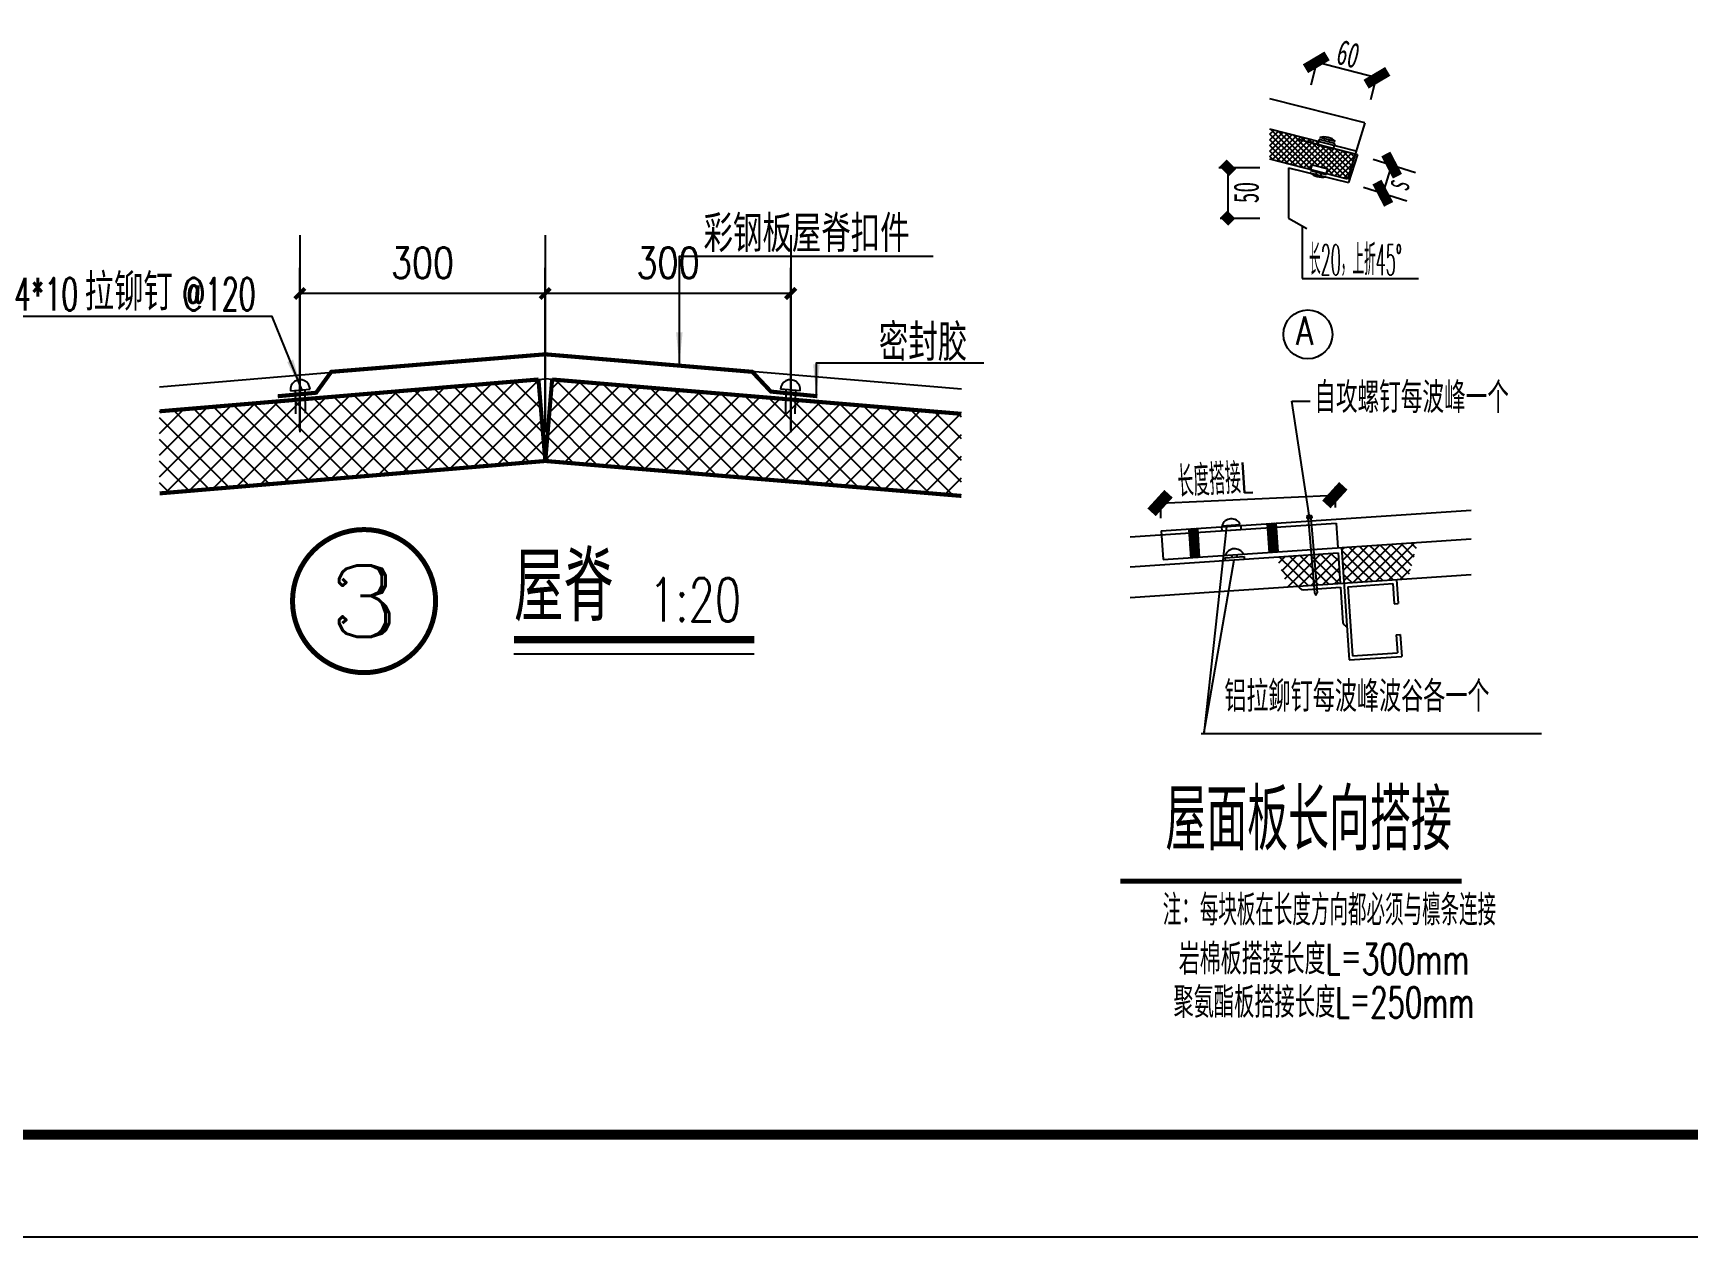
# Model space of a CAD drawing. Extents: x 3757684 to 3906284, y -130571 to 413559.
# Drawn here: x 3801297 to 3817486, y 371559 to 383339 of the extents above; entities that cross this region are included whole.
import ezdxf
from ezdxf.enums import TextEntityAlignment as Align

# ---------------------------------------------------------------- set-up
doc = ezdxf.new("R2010")
doc.units = 0
doc.header["$LTSCALE"] = 1000
doc.header["$MEASUREMENT"] = 0
doc.linetypes.add('2', pattern=[5, 3, -2])
doc.layers.get('0').update_dxf_attribs({"color": 4, "linetype": 'CONTINUOUS'})
doc.layers.get('Defpoints').update_dxf_attribs({"linetype": 'CONTINUOUS'})
for name, color, linetype in [('1', 7, 'CONTINUOUS'), ('10102', 7, 'CONTINUOUS'), ('DIM_SYMB', 3, 'CONTINUOUS'), ('PUB_DIM', 3, 'CONTINUOUS'), ('PUB_TEXT', 7, 'CONTINUOUS'), ('PUB_TITLE', 4, 'CONTINUOUS'), ('中文', 2, 'CONTINUOUS'), ('尺寸线及数字', 4, 'CONTINUOUS')]:
    doc.layers.add(name, color=color, linetype=linetype)
doc.styles.add('_HZTXT', font='TXT', dxfattribs={"width": 0.8, "bigfont": 'HZTXT'})
doc.styles.add('_ROMANS', font='ROMANS', dxfattribs={"width": 0.6})
doc.styles.add('_TCH_DIM', font='SIMPLEX', dxfattribs={"bigfont": 'GBCBIG'})
doc.styles.add('COMP', font='complex', dxfattribs={"bigfont": 'hztxt'})
doc.styles.add('DIM_FONT', font='SIMPLEX.shx', dxfattribs={"width": 0.8})
doc.styles.add('HZ', font='txt', dxfattribs={"bigfont": 'hztxt'})
doc.styles.add('hztxt', font='txt', dxfattribs={"height": 10, "bigfont": 'hztxt.shx'})
doc.styles.get("Standard").update_dxf_attribs({"font": 'SimSun.ttf'})
doc.dimstyles.new('DIMN', dxfattribs={"dimtxt": 300, "dimasz": 100, "dimexe": 250, "dimexo": 300, "dimgap": 150, "dimtad": 1, "dimdec": 0, "dimzin": 0, "dimdsep": 46, "dimtxsty": 'DIM_FONT', "dimblk": 'ARCHTICK', "dimcen": 0.09, "dimclrt": 7, "dimazin": 2, "dimtfac": 1, "dimtdec": 0, "dimtix": 1, "dimtmove": 2, "dimatfit": 3, "dimldrblk": 'ARCHTICK', "dimfxl": 0, "dimtolj": 1, "dimtzin": 0, "dimarcsym": 0})

# ---------------------------------------------------------------- blocks, each defined once
blk = doc.blocks.new('_ArchTick')
at = {"color": 0, "linetype": 'ByBlock', "const_width": 0.4}
blk.add_lwpolyline([(-0.5, -0.5), (0.5, 0.5)], dxfattribs=at)
blk = doc.blocks.new('*D19')
at = {"layer": 'Defpoints', "color": 0}
for p in [(3803906, 380791), (3803906, 379149), (3806307, 379149)]:
    blk.add_point(p, dxfattribs=at)
at = {"layer": 'PUB_DIM', "color": 0, "lineweight": -2}
for p, q in [((3803906, 379449), (3803906, 381041)), ((3806307, 379449), (3806307, 381041)), ((3806307, 380791), (3803906, 380791))]:
    blk.add_line(p, q, dxfattribs=at)
at = {"layer": 'PUB_DIM', "color": 0, "lineweight": -2, "xscale": 100, "yscale": 100, "zscale": 100, "rotation": 180}
blk.add_blockref('_ArchTick', (3803906, 380791), dxfattribs=at)
at = {"layer": 'PUB_DIM', "color": 0, "lineweight": -2, "xscale": 100, "yscale": 100, "zscale": 100}
blk.add_blockref('_ArchTick', (3806307, 380791), dxfattribs=at)
at = {"layer": 'PUB_DIM', "color": 7, "insert": (3805106, 381091), "char_height": 300, "attachment_point": 5, "style": 'DIM_FONT'}
blk.add_mtext('\\A1;300', dxfattribs=at)
blk = doc.blocks.new('_ARROW')
blk.add_solid([(0, 0), (-1, 0.1), (-1, -0.1)])
blk = doc.blocks.new('*D22')
at = {"layer": 'Defpoints', "color": 0}
for p in [(3806307, 380791), (3806307, 379149), (3808708, 379149)]:
    blk.add_point(p, dxfattribs=at)
at = {"layer": 'PUB_DIM', "color": 0, "lineweight": -2}
for p, q in [((3806307, 379449), (3806307, 381041)), ((3808708, 379449), (3808708, 381041)), ((3808708, 380791), (3806307, 380791))]:
    blk.add_line(p, q, dxfattribs=at)
at = {"layer": 'PUB_DIM', "color": 0, "lineweight": -2, "xscale": 100, "yscale": 100, "zscale": 100, "rotation": 180}
blk.add_blockref('_ArchTick', (3806307, 380791), dxfattribs=at)
at = {"layer": 'PUB_DIM', "color": 0, "lineweight": -2, "xscale": 100, "yscale": 100, "zscale": 100}
blk.add_blockref('_ArchTick', (3808708, 380791), dxfattribs=at)
at = {"layer": 'PUB_DIM', "color": 7, "insert": (3807508, 381091), "char_height": 300, "attachment_point": 5, "style": 'DIM_FONT'}
blk.add_mtext('\\A1;300', dxfattribs=at)
blk = doc.blocks.new('_INDEX1')
at = {"const_width": 0.035}
blk.add_lwpolyline([(-0.5, 0, 1), (0.5, 0, 1)], format="xyb", close=True, dxfattribs=at)
at = {"style": 'COMP', "width": 2.333333}
blk.add_attdef('1', text='', height=0.5, dxfattribs=at).set_placement((-0.25, -0.25), (0.25, -0.25), align=Align.FIT)

msp = doc.modelspace()

# ---------------------------------------------------------------- linework, layer by layer
for p, q in [((3813713.4, 381451.3), (3813713.4, 380936.1)), ((3813713.4, 380936.1), (3814851.3, 380936.1)), ((3816054.4, 376481.7), (3812725.2, 376481.7))]:
    msp.add_line(p, q)
at = {"color": 0}
for p, q in [((3803517.6, 378917.5, 27.8), (3804394.4, 379794.2, 27.8)), ((3803749.3, 378936.9, 27.8), (3804626.1, 379813.7, 27.8)), ((3803981, 378956.4, 27.8), (3804857.7, 379833.1, 27.8)), ((3804212.7, 378975.9, 27.8), (3805089.4, 379852.6, 27.8)), ((3805174.1, 379056.6, 27.8), (3804433.2, 379797.5, 27.8)), ((3804444.3, 378995.3, 27.8), (3805321.1, 379872.1, 27.8)), ((3805369.9, 379073, 27.8), (3804629, 379813.9, 27.8)), ((3804676, 379014.8, 27.8), (3805552.7, 379891.5, 27.8)), ((3805565.7, 379089.5, 27.8), (3804824.7, 379830.4, 27.8)), ((3804907.7, 379034.2, 27.8), (3805784.4, 379911, 27.8)), ((3805761.4, 379105.9, 27.8), (3805020.5, 379846.8, 27.8)), ((3805139.3, 379053.7, 27.8), (3806016.1, 379930.4, 27.8)), ((3805957.2, 379122.3, 27.8), (3805216.3, 379863.3, 27.8)), ((3805371, 379073.1, 27.8), (3806241.1, 379943.2, 27.8)), ((3806153, 379138.8, 27.8), (3805412.1, 379879.7, 27.8)), ((3806303.5, 379200.5, 27.8), (3805607.8, 379896.1, 27.8)), ((3806284, 379432.2, 27.8), (3805803.6, 379912.6, 27.8)), ((3806264.6, 379663.9, 27.8), (3805999.4, 379929, 27.8)), ((3806245.1, 379895.5, 27.8), (3806195.2, 379945.5, 27.8)), ((3806308.4, 379161.7, 27.8), (3807040.1, 379893.4, 27.8)), ((3806327.8, 379393.3, 27.8), (3806844.3, 379909.8, 27.8)), ((3806347.3, 379625, 27.8), (3806648.6, 379926.3, 27.8)), ((3806366.7, 379856.7, 27.8), (3806452.8, 379942.7, 27.8)), ((3807283, 379069.9, 27.8), (3806406.2, 379946.6, 27.8)), ((3806495, 379136, 27.8), (3807235.9, 379876.9, 27.8)), ((3807514.6, 379050.4, 27.8), (3806637.9, 379927.2, 27.8)), ((3806690.7, 379119.6, 27.8), (3807431.7, 379860.5, 27.8)), ((3807746.3, 379031, 27.8), (3806869.6, 379907.7, 27.8)), ((3806886.5, 379103.1, 27.8), (3807627.4, 379844.1, 27.8)), ((3807082.3, 379086.7, 27.8), (3807823.2, 379827.6, 27.8)), ((3807978, 379011.5, 27.8), (3807101.2, 379888.2, 27.8)), ((3807278.1, 379070.3, 27.8), (3808019, 379811.2, 27.8)), ((3808209.7, 378992, 27.8), (3807332.9, 379868.8, 27.8)), ((3807473.8, 379053.8, 27.8), (3808214.8, 379794.7, 27.8)), ((3808441.3, 378972.6, 27.8), (3807564.6, 379849.3, 27.8)), ((3808673, 378953.1, 27.8), (3807796.2, 379829.9, 27.8)), ((3808904.7, 378933.7, 27.8), (3808027.9, 379810.4, 27.8)), ((3802534.6, 378995.5, 27.8), (3803236.1, 379697, 27.8)), ((3802534.6, 379207.7, 27.8), (3803004.4, 379677.5, 27.8)), ((3802534.6, 379419.9, 27.8), (3802772.7, 379658.1, 27.8)), ((3802534.6, 379632.1, 27.8), (3802541.1, 379638.6, 27.8)), ((3802591, 378839.7, 27.8), (3803467.7, 379716.4, 27.8)), ((3803412.1, 378908.6, 27.8), (3802671.2, 379649.5, 27.8)), ((3802822.6, 378859.1, 27.8), (3803699.4, 379735.9, 27.8)), ((3803607.9, 378925.1, 27.8), (3802867, 379666, 27.8)), ((3803054.3, 378878.6, 27.8), (3803931.1, 379755.3, 27.8)), ((3803803.7, 378941.5, 27.8), (3803062.8, 379682.4, 27.8)), ((3803999.5, 378957.9, 27.8), (3803258.5, 379698.9, 27.8)), ((3803286, 378898, 27.8), (3804162.7, 379774.8, 27.8)), ((3804195.2, 378974.4, 27.8), (3803454.3, 379715.3, 27.8)), ((3804391, 378990.8, 27.8), (3803650.1, 379731.7, 27.8)), ((3804586.8, 379007.3, 27.8), (3803845.9, 379748.2, 27.8)), ((3804782.6, 379023.7, 27.8), (3804041.6, 379764.6, 27.8)), ((3804978.3, 379040.1, 27.8), (3804237.4, 379781.1, 27.8)), ((3805602.7, 379092.6, 27.8), (3806257.5, 379747.4, 27.8)), ((3807051.3, 379089.3, 27.8), (3806360.3, 379780.3, 27.8)), ((3807669.6, 379037.4, 27.8), (3808410.5, 379778.3, 27.8)), ((3807865.4, 379021, 27.8), (3808606.3, 379761.9, 27.8)), ((3808061.2, 379004.5, 27.8), (3808802.1, 379745.4, 27.8)), ((3808256.9, 378988.1, 27.8), (3808997.9, 379729, 27.8)), ((3809136.3, 378914.2, 27.8), (3808259.6, 379791, 27.8)), ((3808452.7, 378971.6, 27.8), (3809193.6, 379712.5, 27.8)), ((3809368, 378894.8, 27.8), (3808491.2, 379771.5, 27.8)), ((3808648.5, 378955.2, 27.8), (3809389.4, 379696.1, 27.8)), ((3809599.7, 378875.3, 27.8), (3808722.9, 379752.1, 27.8)), ((3808844.3, 378938.8, 27.8), (3809585.2, 379679.7, 27.8)), ((3809831.3, 378855.9, 27.8), (3808954.6, 379732.6, 27.8)), ((3809040, 378922.3, 27.8), (3809781, 379663.2, 27.8)), ((3810063, 378836.4, 27.8), (3809186.2, 379713.2, 27.8)), ((3809235.8, 378905.9, 27.8), (3809976.7, 379646.8, 27.8)), ((3810294.7, 378817, 27.8), (3809417.9, 379693.7, 27.8)), ((3809431.6, 378889.4, 27.8), (3810172.5, 379630.3, 27.8)), ((3810378.4, 378945.5, 27.8), (3809649.6, 379674.3, 27.8)), ((3810378.4, 379157.7, 27.8), (3809881.3, 379654.8, 27.8)), ((3810378.4, 379369.9, 27.8), (3810112.9, 379635.3, 27.8)), ((3803216.4, 378892.2, 27.8), (3802534.6, 379574, 27.8)), ((3805834.3, 379112, 27.8), (3806274, 379551.7, 27.8)), ((3806819.6, 379108.8, 27.8), (3806343.9, 379584.5, 27.8)), ((3809627.4, 378873, 27.8), (3810368.3, 379613.9, 27.8)), ((3810378.4, 379582.1, 27.8), (3810344.6, 379615.9, 27.8)), ((3803020.6, 378875.8, 27.8), (3802534.6, 379361.8, 27.8)), ((3806066, 379131.5, 27.8), (3806290.4, 379355.9, 27.8)), ((3806588, 379128.2, 27.8), (3806327.5, 379388.7, 27.8)), ((3809823.1, 378856.6, 27.8), (3810378.4, 379411.8, 27.8)), ((3802824.8, 378859.3, 27.8), (3802534.6, 379149.6, 27.8)), ((3806297.7, 379150.9, 27.8), (3806306.9, 379160.1, 27.8)), ((3806356.3, 379147.7, 27.8), (3806311, 379193, 27.8)), ((3810018.9, 378840.1, 27.8), (3810378.4, 379199.6, 27.8)), ((3810214.7, 378823.7, 27.8), (3810378.4, 378987.4, 27.8)), ((3802629, 378842.9, 27.8), (3802534.6, 378937.3, 27.8))]:
    msp.add_line(p, q, dxfattribs=at)
at = {"layer": '1'}
for p, q in [((3814324.3, 382459.3), (3813396.7, 382696)), ((3814239.3, 382184.8), (3813396.7, 382399.8)), ((3814324.3, 382459.3), (3814154.5, 381911.2)), ((3813658.7, 382303.8), (3814252, 382152.3)), ((3813877.7, 382296.7), (3813862.1, 382241.3)), ((3814015.7, 382202), (3813862.1, 382241.3)), ((3814031.7, 382257.5), (3813877.7, 382296.7)), ((3814038.1, 382279.2), (3813884.1, 382318.5)), ((3813929.2, 382283.5), (3813935.3, 382305.4)), ((3813973.1, 382272.2), (3813979.3, 382294.1)), ((3814031.7, 382257.5), (3814015.7, 382202)), ((3814154.5, 381911.2), (3813396.7, 382104.6)), ((3814252, 382152.3), (3814165.6, 381877.3)), ((3813579.2, 382020.7), (3813579.2, 381528.7)), ((3813579.2, 382020.7), (3814165.6, 381877.3)), ((3813787.7, 381971.5), (3813941.6, 381932.1)), ((3813794.1, 381993.3), (3813810.1, 382048.7)), ((3813794.1, 381993.3), (3813948, 381953.8)), ((3813810.1, 382048.7), (3813963.7, 382009.2)), ((3813852.7, 381978.5), (3813846.4, 381956.5)), ((3813896.6, 381967.1), (3813890.3, 381945.2)), ((3813948, 381953.8), (3813963.7, 382009.2)), ((3813579.2, 381528.7), (3813758.1, 381425.4)), ((3812333.8, 378468), (3815366.5, 378671.7)), ((3812923.5, 378506.6), (3812926, 378469.4)), ((3812926.1, 378517.6), (3813106.5, 378530.3)), ((3812989.7, 378522.1), (3812990.4, 378512.2)), ((3813045.1, 378525.9), (3813045.8, 378515.8)), ((3813110.8, 378519.2), (3813113.3, 378482.1)), ((3813369.8, 378537.6), (3813388.9, 378256)), ((3813453.9, 378543.2), (3813472.9, 378261.6)), ((3813759.6, 378604.4), (3813805.4, 378607.4)), ((3813760.5, 378589.1), (3813759.6, 378604.4)), ((3813760.5, 378589.1), (3813806.5, 378592.2)), ((3813761.8, 378619.4), (3813800.3, 378622)), ((3813762.8, 378604.6), (3813761.8, 378619.4)), ((3813768.7, 378619.8), (3813769.6, 378605.1)), ((3813769.9, 378589.8), (3813832, 377861.4)), ((3813779.8, 378620.4), (3813780.7, 378605.6)), ((3813791.3, 378620.9), (3813792.2, 378606.2)), ((3813797.3, 378591.3), (3813859.5, 377863.1)), ((3813800.3, 378622), (3813801.3, 378607.1)), ((3813805.4, 378607.4), (3813806.5, 378592.2)), ((3812333.8, 378468), (3812353.6, 378186.3)), ((3812353.6, 378186.3), (3815366.5, 378389.9)), ((3812602.6, 378486.1), (3812621.7, 378204.5)), ((3812686.7, 378491.8), (3812705.7, 378210.1)), ((3812926, 378469.4), (3813113.3, 378482.1)), ((3812029.7, 378115.3), (3814063.5, 378252.7)), ((3812956.1, 378205.8), (3813143.9, 378218.5)), ((3812956.1, 378205.8), (3812958.5, 378178)), ((3813023.1, 378231.6), (3813024.5, 378210.5)), ((3813071.8, 378234.9), (3813073.2, 378213.7)), ((3813143.5, 378225.9), (3813143.5, 378225.9)), ((3813143.9, 378218.5), (3813145.8, 378190.7)), ((3814063.5, 378252.7), (3814083.8, 377953.5)), ((3814096.6, 378304.1), (3814170.9, 377204.6)), ((3812029.7, 377814.7), (3815366.5, 378040.2)), ((3813720.2, 377892.3), (3814086.2, 377917)), ((3813832, 377861.4), (3813846.7, 377834)), ((3813846.7, 377834), (3813859.5, 377863.1)), ((3814086.2, 377917), (3814109.8, 377567.8)), ((3814158.1, 377921.9), (3814598.4, 377951.7)), ((3814158.1, 377921.9), (3814203.8, 377245.5)), ((3814598.4, 377951.7), (3814611.7, 377754.1)), ((3814634.8, 377990.7), (3814650.5, 377756.7)), ((3814611.7, 377754.1), (3814650.6, 377756.7)), ((3814632.3, 377450.1), (3814671.1, 377452.7)), ((3814632.3, 377450.1), (3814644, 377275.3)), ((3814671.1, 377452.7), (3814685.5, 377239.4)), ((3814170.9, 377204.6), (3814685.5, 377239.4)), ((3814203.8, 377245.5), (3814644, 377275.3))]:
    msp.add_line(p, q, dxfattribs=at)
at = {"layer": '1', "color": 7, "linetype": '2'}
for p, q in [((3812029.7, 378408.9), (3814043.8, 378544.9)), ((3814043.8, 378544.9), (3814060.2, 378301.6))]:
    msp.add_line(p, q, dxfattribs=at)
at = {"layer": '1'}
msp.add_circle((3813768.3, 380391.1), 239.6, dxfattribs=at)
for centre, radius, start, end in [((3813923.4, 382151.4), 171.7, 48.11192, 103.23609), ((3813902.4, 382101.2), 171.6, 228.04951, 283.20374), ((3813018.8, 378489.6), 96.8, 24.89592, 163.14112), ((3813051.4, 378196.2), 96.7, 26.46261, 161.29688), ((3813726.5, 377948.9), 56.9, 203.89965, 263.64219), ((3814170, 377593.8), 65.5, 203.36104, 251.0702)]:
    msp.add_arc(centre, radius, start, end, dxfattribs=at)
at = {"layer": '10102'}
for p, q in [((3813396.7, 382349.5), (3813436.7, 382389.6)), ((3813643.2, 382157.8), (3813402.8, 382398.2)), ((3813396.7, 382294.8), (3813480.4, 382378.4)), ((3813396.7, 382240), (3813524, 382367.3)), ((3813396.7, 382185.2), (3813567.7, 382356.2)), ((3813615.9, 382130.4), (3813396.7, 382349.5)), ((3813396.7, 382130.4), (3813611.3, 382345)), ((3813588.5, 382103), (3813396.7, 382294.7)), ((3813561, 382075.6), (3813396.7, 382239.9)), ((3813419.8, 382098.7), (3813655, 382333.9)), ((3813463.5, 382087.5), (3813698.7, 382322.7)), ((3813670.6, 382185.2), (3813476.3, 382379.5)), ((3813507.1, 382076.4), (3813742.3, 382311.6)), ((3813698, 382212.6), (3813549.9, 382360.7)), ((3813550.7, 382065.3), (3813785.9, 382300.5)), ((3813550.7, 382065.3), (3813785.9, 382300.5)), ((3813594.4, 382054.1), (3813829.6, 382289.3)), ((3813725.4, 382240), (3813623.4, 382341.9)), ((3813623.4, 382341.9), (3813623.4, 382341.9)), ((3813638, 382043), (3813872.2, 382277.2)), ((3813681.7, 382031.9), (3813885.2, 382235.4)), ((3813752.8, 382267.3), (3813697, 382323.2)), ((3813725.4, 382240), (3813953.5, 382011.8)), ((3813725.4, 382020.7), (3813928.9, 382224.2)), ((3813752.8, 382267.3), (3814093.3, 381926.8)), ((3813780.2, 382294.7), (3813770.6, 382304.4)), ((3813780.2, 382294.7), (3814156.7, 381918.2)), ((3813844.1, 382285.6), (3813867.9, 382261.9)), ((3813897.5, 382232.2), (3814169.7, 381960.1)), ((3813504.9, 382077), (3813396.7, 382185.2)), ((3813431.3, 382095.8), (3813396.7, 382130.4)), ((3813561, 382075.6), (3813578.4, 382058.2)), ((3813588.5, 382103), (3813652, 382039.5)), ((3813615.9, 382130.4), (3813725.6, 382020.7)), ((3813643.2, 382157.8), (3813797.1, 382003.9)), ((3813670.6, 382185.2), (3813809.4, 382046.4)), ((3813698, 382212.6), (3813879.8, 382030.8)), ((3813769, 382009.6), (3813972.5, 382213.1)), ((3813852.1, 382037.9), (3814024.6, 382210.4)), ((3813895.7, 382026.7), (3814068.2, 382199.2)), ((3813939.3, 382015.5), (3814111.9, 382188.1)), ((3813954.1, 381975.6), (3814155.5, 382176.9)), ((3813971.1, 382213.4), (3814182.6, 382001.9)), ((3813987.2, 381953.9), (3814199.1, 382165.8)), ((3814030.4, 382208.9), (3814195.6, 382043.7)), ((3814030.9, 381942.8), (3814224.1, 382136)), ((3814104, 382190.1), (3814208.5, 382085.6)), ((3814177.6, 382171.3), (3814221.5, 382127.4)), ((3813962, 382003.4), (3814019.8, 381945.6)), ((3814074.6, 381931.6), (3814199.5, 382056.6)), ((3814118.2, 381920.5), (3814175, 381977.2)), ((3813370.1, 378535.6), (3813372.2, 378537.7)), ((3813460.6, 378444.9), (3813370.1, 378535.3)), ((3813371.4, 378516.9), (3813393.6, 378539.1)), ((3813462, 378423.5), (3813371.5, 378513.9)), ((3813372.6, 378498.2), (3813415, 378540.6)), ((3813373.9, 378479.4), (3813436.5, 378542)), ((3813375.1, 378460.7), (3813454.1, 378539.8)), ((3813376.4, 378442.1), (3813455.4, 378521.1)), ((3813377.7, 378423.3), (3813456.7, 378502.3)), ((3813459.1, 378466.3), (3813386.7, 378538.7)), ((3813393.6, 378539.1), (3813393.6, 378539.2)), ((3813457.6, 378487.7), (3813405.4, 378540)), ((3813456.2, 378509.1), (3813424.1, 378541.2)), ((3813454.8, 378530.5), (3813442.8, 378542.5)), ((3812602.8, 378484.1), (3812605, 378486.3)), ((3812693.3, 378393.4), (3812602.9, 378483.8)), ((3812604.1, 378465.4), (3812626.4, 378487.7)), ((3812694.7, 378372), (3812604.3, 378462.4)), ((3812605.4, 378446.7), (3812647.8, 378489.1)), ((3812696.2, 378350.6), (3812605.8, 378441.1)), ((3812606.6, 378428), (3812669.2, 378490.6)), ((3812697.7, 378329.1), (3812607.2, 378419.6)), ((3812607.9, 378409.3), (3812686.9, 378488.3)), ((3812699.1, 378307.7), (3812608.6, 378398.2)), ((3812609.1, 378390.6), (3812688.2, 378469.6)), ((3812692.6, 378294.3), (3812610.1, 378376.8)), ((3812610.4, 378371.9), (3812689.4, 378450.9)), ((3812682.6, 378284.3), (3812611.5, 378355.4)), ((3812611.6, 378353.1), (3812690.7, 378432.2)), ((3812612.9, 378334.4), (3812692, 378413.5)), ((3812614.2, 378315.8), (3812693.2, 378394.8)), ((3812615.4, 378297), (3812694.5, 378376.1)), ((3812616.7, 378278.3), (3812695.7, 378357.4)), ((3812617.9, 378259.6), (3812697, 378338.7)), ((3812691.9, 378414.8), (3812619.4, 378487.2)), ((3812626.4, 378487.7), (3812626.4, 378487.7)), ((3812690.4, 378436.2), (3812638.2, 378488.5)), ((3812689, 378457.6), (3812656.9, 378489.7)), ((3812687.5, 378479), (3812675.6, 378491)), ((3813463.5, 378402.1), (3813373, 378492.5)), ((3813464.9, 378380.6), (3813374.4, 378471.1)), ((3813466.3, 378359.2), (3813375.9, 378449.7)), ((3813459.8, 378345.8), (3813377.3, 378428.3)), ((3813449.8, 378335.8), (3813378.7, 378406.9)), ((3813378.9, 378404.6), (3813458, 378483.6)), ((3813380.2, 378385.9), (3813459.2, 378464.9)), ((3813439.9, 378325.8), (3813380.2, 378385.5)), ((3813381.4, 378367.2), (3813460.5, 378446.3)), ((3813429.9, 378315.8), (3813381.6, 378364.1)), ((3813382.7, 378348.5), (3813461.7, 378427.5)), ((3813419.9, 378305.8), (3813383, 378342.7)), ((3813383.9, 378329.8), (3813463, 378408.8)), ((3813385.2, 378311), (3813464.3, 378390.1)), ((3813386.4, 378292.3), (3813465.5, 378371.4)), ((3813387.7, 378273.6), (3813466.8, 378352.7)), ((3813449.8, 378335.8), (3813469.2, 378316.4)), ((3813459.8, 378345.8), (3813467.8, 378337.9)), ((3814210.1, 377962.1), (3814585.1, 378337.1)), ((3814325.3, 377969.8), (3814700.3, 378344.9)), ((3814440.4, 377977.6), (3814815.5, 378352.7)), ((3814575.2, 378336.5), (3814780.9, 378130.7)), ((3814675.8, 378343.3), (3814803.8, 378215.2)), ((3814776.4, 378350.1), (3814826.6, 378299.8)), ((3812672.6, 378274.3), (3812612.9, 378334)), ((3812662.6, 378264.4), (3812614.4, 378312.6)), ((3812652.7, 378254.4), (3812615.8, 378291.2)), ((3812642.7, 378244.4), (3812617.3, 378269.8)), ((3812632.7, 378234.4), (3812618.7, 378248.4)), ((3812619.2, 378240.9), (3812698.3, 378320)), ((3812622.7, 378224.4), (3812620.1, 378227)), ((3812620.4, 378222.2), (3812699.5, 378301.3)), ((3812621.6, 378205.6), (3812622.6, 378204.5)), ((3812622.7, 378224.4), (3812641.3, 378205.8)), ((3812622.8, 378204.5), (3812700.8, 378282.5)), ((3812632.7, 378234.4), (3812660, 378207.1)), ((3812642.7, 378244.4), (3812678.8, 378208.3)), ((3812644.2, 378206), (3812702.1, 378263.9)), ((3812652.7, 378254.4), (3812697.4, 378209.6)), ((3812662.6, 378264.4), (3812704.9, 378222.1)), ((3812665.6, 378207.4), (3812703.3, 378245.2)), ((3812672.6, 378274.3), (3812703.4, 378243.5)), ((3812682.6, 378284.3), (3812702, 378265)), ((3812687, 378208.9), (3812704.6, 378226.5)), ((3812692.6, 378294.3), (3812700.5, 378286.3)), ((3813409.9, 378295.9), (3813384.5, 378321.3)), ((3813399.9, 378285.9), (3813385.9, 378299.8)), ((3813389.9, 378275.9), (3813387.4, 378278.4)), ((3813388.8, 378257.1), (3813389.9, 378256)), ((3813389.9, 378275.9), (3813408.5, 378257.3)), ((3813390, 378256), (3813468, 378334)), ((3813399.9, 378285.9), (3813427.1, 378258.7)), ((3813409.9, 378295.9), (3813445.8, 378260)), ((3813411.5, 378257.5), (3813469.3, 378315.3)), ((3813419.9, 378305.8), (3813464.4, 378261.3)), ((3813429.9, 378315.8), (3813472.1, 378273.6)), ((3813433, 378259.1), (3813470.6, 378296.6)), ((3813439.9, 378325.8), (3813470.7, 378295)), ((3813454.5, 378260.6), (3813471.8, 378277.9)), ((3813482.6, 378155.2), (3813545.1, 378217.7)), ((3813622.3, 378080), (3813488.5, 378213.8)), ((3813512.1, 378077.2), (3813660.3, 378225.4)), ((3813541.5, 377999.2), (3813775.5, 378233.2)), ((3813570.9, 377921.3), (3813890.6, 378241)), ((3813676, 378133.7), (3813589.1, 378220.6)), ((3813683.5, 377926.5), (3814005.8, 378248.8)), ((3813729.7, 378187.4), (3813689.7, 378227.4)), ((3813729.7, 378187.4), (3813971.2, 377945.9)), ((3813790.2, 378234.2), (3814071.7, 377952.7)), ((3813798.7, 377934.3), (3814066.9, 378202.5)), ((3813890.8, 378241), (3814076.9, 378055)), ((3813991.4, 378247.8), (3814069.1, 378170.1)), ((3814098.2, 378279.8), (3814124.5, 378306)), ((3814257.7, 378117), (3814098.5, 378276.3)), ((3814105, 378179.2), (3814239.6, 378313.8)), ((3814111.8, 378078.6), (3814354.8, 378321.6)), ((3814118.6, 377978), (3814470, 378329.4)), ((3814311.4, 378170.7), (3814172.9, 378309.3)), ((3814365.1, 378224.4), (3814273.4, 378316.1)), ((3814365.1, 378224.4), (3814601, 377988.5)), ((3814418.7, 378278.1), (3814374, 378322.9)), ((3814418.7, 378278.1), (3814701.6, 377995.3)), ((3814474.6, 378329.7), (3814758.1, 378046.2)), ((3814555.6, 377985.4), (3814810.6, 378240.4)), ((3813568.6, 378026.3), (3813508.7, 378086.3)), ((3813568.6, 378026.3), (3813669.4, 377925.5)), ((3813622.3, 378080), (3813770, 377932.3)), ((3813676, 378133.7), (3813870.6, 377939.1)), ((3813913.9, 377942), (3814073.7, 378101.9)), ((3814204, 378063.4), (3814106.2, 378161.1)), ((3814150.3, 378009.7), (3814114, 378045.9)), ((3814204, 378063.4), (3814299.3, 377968.1)), ((3814257.7, 378117), (3814399.9, 377974.9)), ((3814311.4, 378170.7), (3814500.5, 377981.7)), ((3814670.8, 377993.2), (3814770.8, 378093.2)), ((3814029, 377949.8), (3814080.5, 378001.3)), ((3814150.3, 378009.7), (3814198.7, 377961.3))]:
    msp.add_line(p, q, dxfattribs=at)
at = {"layer": 'DIM_SYMB', "const_width": 70}
msp.add_lwpolyline([(3806001.3, 377404.1), (3808351, 377404.1)], dxfattribs=at)
at = {"layer": 'DIM_SYMB'}
msp.add_lwpolyline([(3806001.3, 377264.1), (3808351, 377264.1)], dxfattribs=at)
at = {"layer": 'PUB_DIM'}
for p, q in [((3803906.6, 381363.1, 27.8), (3803906.6, 379434.7, 27.8)), ((3806307.6, 381363.1, 27.8), (3806307.6, 379434.7, 27.8)), ((3808708.5, 381363.1, 27.8), (3808708.5, 379434.7, 27.8)), ((3802534.6, 379879, 27.8), (3806307.6, 380195.8, 27.8)), ((3810378.4, 379854, 27.8), (3806307.6, 380195.8, 27.8)), ((3806240.6, 379949.3, 27.8), (3806307.6, 379954.9, 27.8)), ((3806374.5, 379949.3, 27.8), (3806307.6, 379954.9, 27.8)), ((3803814.5, 379838.2, 27.8), (3804006.7, 379853.1, 27.8)), ((3803860.7, 379843, 27.8), (3803865, 379611.7, 27.8)), ((3803955, 379851.6, 27.8), (3803959.3, 379620.2, 27.8)), ((3808800.6, 379838.2, 27.8), (3808608.4, 379853.1, 27.8)), ((3808660.1, 379851.6, 27.8), (3808655.8, 379620.2, 27.8)), ((3808754.4, 379843, 27.8), (3808750.1, 379611.7, 27.8))]:
    msp.add_line(p, q, dxfattribs=at)
at = {"layer": 'PUB_DIM', "elevation": 27.8}
for points in [[(3807618.8, 380091.9), (3807618.8, 381156), (3810103.4, 381156)], [(3803931.5, 379835.7), (3803635.7, 380564.8), (3800658.2, 380564.8)], [(3808959.7, 379776.6), (3808959.7, 380111.6), (3810596.4, 380111.6)]]:
    msp.add_lwpolyline(points, dxfattribs=at)
at = {"layer": 'PUB_DIM', "const_width": 40, "elevation": 27.8}
for points in [[(3803690.1, 379785.5), (3804065.6, 379819.6), (3804213.5, 380024.3), (3806307.6, 380195.8), (3808332.3, 380024.3), (3808514.4, 379831), (3808969.5, 379785.5)], [(3802534.6, 379638.1), (3806240.6, 379949.3)], [(3806240.6, 379949.3), (3806307.6, 379151.8)], [(3806374.5, 379949.3), (3806307.6, 379151.8)], [(3810378.4, 379613.1), (3806374.5, 379949.3)], [(3802534.6, 378834.9), (3806307.6, 379151.8)], [(3810378.4, 378809.9), (3806307.6, 379151.8)]]:
    msp.add_lwpolyline(points, dxfattribs=at)
at = {"layer": 'PUB_DIM'}
for centre, start, end in [((3803910.3, 379849.9, 27.8), 1.8879, 186.97909), ((3808704.8, 379849.9, 27.8), 353.02091, 178.1121)]:
    msp.add_arc(centre, 96.4, start, end, dxfattribs=at)
at = {"layer": 'PUB_TITLE', "elevation": 13.9}
msp.add_lwpolyline([(3757684, 371559.1), (3831984, 371559.1), (3831984, 413559.1), (3757684, 413559.1)], close=True, dxfattribs=at)
at = {"layer": 'PUB_TITLE', "const_width": 100, "elevation": 13.9}
msp.add_lwpolyline([(3760184, 372559.1), (3830984, 372559.1), (3830984, 412559.1), (3760184, 412559.1)], close=True, dxfattribs=at)
at = {"layer": '中文'}
for p, q in [((3813781, 378620.7), (3813609.4, 379736.4)), ((3813609.4, 379736.4), (3813791, 379736.4)), ((3812971.7, 378510.9), (3812748.4, 376481.7)), ((3812748.4, 376481.7), (3813046.6, 378184))]:
    msp.add_line(p, q, dxfattribs=at)
at = {"layer": '中文', "color": 253, "const_width": 50}
msp.add_lwpolyline([(3811932.8, 375040.9), (3815271.3, 375040.9)], dxfattribs=at)
at = {"layer": '尺寸线及数字', "color": 4}
for p, q in [((3813800.3, 382832.2), (3813869.9, 383104.8)), ((3814443.3, 382901.7), (3813850.1, 383053.2)), ((3814382.3, 382688.2), (3814451.9, 382960.9)), ((3814406.2, 382103.9), (3814821.9, 381973.3)), ((3813296.4, 382020.7), (3812896.3, 382020.7)), ((3812983.6, 382020.7), (3812983.6, 381528.7)), ((3814587.3, 382047), (3814500.8, 381772)), ((3814312.3, 381831.2), (3814735.5, 381698.3)), ((3813296.4, 381524.2), (3812909.9, 381524.2))]:
    msp.add_line(p, q, dxfattribs=at)
at = {"layer": '尺寸线及数字'}
for p, q in [((3814037, 378695.7), (3814037.3, 378899.4)), ((3812321.6, 378740.6), (3814031.5, 378817.5)), ((3812328.2, 378593.8), (3812327.4, 378814.1))]:
    msp.add_line(p, q, dxfattribs=at)
at = {"layer": '尺寸线及数字', "color": 4, "const_width": 100}
for points in [[(3813744.2, 382990.4), (3813955.8, 383115.9)], [(3814337.5, 382838.9), (3814549.1, 382964.4)], [(3812937.2, 382067.2), (3813030.1, 381974.3)], [(3814644.1, 381938), (3814530.3, 382156.1)], [(3814557.8, 381663), (3814443.9, 381881)], [(3812944.1, 381568.3), (3813023.2, 381489.3)]]:
    msp.add_lwpolyline(points, dxfattribs=at)
at = {"layer": '尺寸线及数字', "const_width": 110.7}
for points in [[(3812404.6, 378831.4), (3812238.6, 378649.9)], [(3814114.5, 378908.3), (3813948.5, 378726.7)]]:
    msp.add_lwpolyline(points, dxfattribs=at)

# ---------------------------------------------------------------- block references
at = {"layer": 'PUB_DIM', "yscale": 320.1244928583037, "zscale": 320.1244928583337}
for p, xscale, rotation in [((3807618.8, 380091.9, 27.8), 320.1244928583037, 270), ((3803931.5, 379835.7, 27.8), 320.1244928582255, 292.0813620899539), ((3808959.7, 379776.6, 27.8), 320.1244928583037, 270)]:
    msp.add_blockref('_ARROW', p, dxfattribs=dict(at, xscale=xscale, rotation=rotation))
at = {"layer": 'PUB_TEXT'}
ref = msp.add_blockref('_INDEX1', (3804534.5, 377780.7, 13.9), dxfattribs=dict(at, xscale=1400, yscale=1400, zscale=1400))
ref.add_attrib('1', '3', dxfattribs={"layer": '0', "height": 700, "style": 'COMP', "width": 1.5}).set_placement((3804184.5, 377430.7, 13.9), (3804884.5, 377430.7, 13.9), align=Align.FIT)

# ---------------------------------------------------------------- texts
for s, height, style, width, p in [('彩钢板屋脊扣件', 360, '_HZTXT', 0.8, (3807855.5, 381195.4, 27.8)), ('4*10', 320.12, '_ROMANS', 0.6, (3801111.7, 380623.9, 27.8)), ('拉铆钉', 360, '_HZTXT', 0.8, (3801800.3, 380623.9, 27.8)), ('@120', 320.12, '_ROMANS', 0.6, (3802756.6, 380623.9, 27.8)), ('密封胶', 360, '_HZTXT', 0.8, (3809571, 380131.3, 27.8)), ('1:20', 425, '_TCH_DIM', 0.705882, (3807322.4, 377581.4, 13.9))]:
    msp.add_text(s, height=height, dxfattribs=dict(at, style=style, width=width)).set_placement(p)
at = {"layer": 'PUB_TEXT', "style": '_TCH_DIM'}
msp.add_text('屋脊', height=675.18, dxfattribs=at).set_placement((3806001.3, 377581.4, 13.9))
at = {"layer": '中文'}
for s, height, style, width, p, p2 in [('长20，上折45°', 300, 'hztxt', 0.363981, (3813779, 380969.5), (3814686.7, 380969.5)), ('A', 276.8, 'HZ', 0.796345, (3813649.9, 380289.2), (3813817.8, 380289.2)), ('自攻螺钉每波峰一个', 300, 'hztxt', 0.706245, (3813830.9, 379622.2), (3815734.4, 379622.2)), ('铝拉鉚钉每波峰波谷各一个', 300, 'HZ', 0.729986, (3812951.2, 376697.3), (3815544.4, 376697.3)), ('屋面板长向搭接', 600, 'HZ', 0.671567, (3812374.1, 375342), (3815175.6, 375342)), ('注：每块板在长度方向都必须与檩条连接', 300, 'hztxt', 0.605578, (3812347.9, 374606.8), (3815609.5, 374606.8)), ('岩棉板搭接长度L＝300mm', 300, 'hztxt', 0.670071, (3812504.7, 374127.4), (3815347.8, 374127.4)), ('聚氨酯板搭接长度L＝250mm', 300, 'hztxt', 0.647801, (3812452.5, 373703.6), (3815395.3, 373703.6))]:
    msp.add_text(s, height=height, dxfattribs=dict(at, style=style, width=width)).set_placement(p, p2, align=Align.FIT)
at = {"layer": '中文', "style": 'hztxt', "width": 0.535469}
msp.add_text('长度搭接L', height=300, rotation=3.76018, dxfattribs=at).set_placement((3812502.7, 378796.2), (3813235.4, 378844.4), align=Align.FIT)
at = {"layer": '尺寸线及数字', "color": 4}
for s, height, rotation, width, p, p2 in [('60', 246.01, 345.66736, 0.597541, (3814031.7, 383043), (3814234.2, 382991.2)), ('s', 246, 72.56044, 0.492135, (3814744.3, 381783.3), (3814770.1, 381865.4)), ('50', 246, 90, 0.597639, (3813286.5, 381673.9), (3813286.5, 381883))]:
    msp.add_text(s, height=height, rotation=rotation, dxfattribs=dict(at, width=width)).set_placement(p, p2, align=Align.FIT)

# ---------------------------------------------------------------- dimensions: what is measured, and where the dimension line sits
at = {"layer": 'PUB_DIM'}
dim = msp.add_linear_dim(base=(3803905.9, 380790.8, 27.8), p1=(3806306.8, 379149.3, 27.8), p2=(3803905.9, 379149.3, 27.8), text='300', dimstyle='DIMN', dxfattribs=at)
dim.commit()
dim.dimension.update_dxf_attribs({"geometry": '*D19', "text_midpoint": (3805106.4, 381090.8, 27.8)})
dim = msp.add_aligned_dim(p1=(3808708.5, 379149.3, 27.8), p2=(3806306.8, 379149.3, 27.8), distance=-1641.5, text='300', dimstyle='DIMN', dxfattribs=at)
dim.commit()
dim.dimension.update_dxf_attribs({"geometry": '*D22', "text_midpoint": (3807507.7, 381090.8, 27.8)})

doc.saveas('drawing.dxf')
